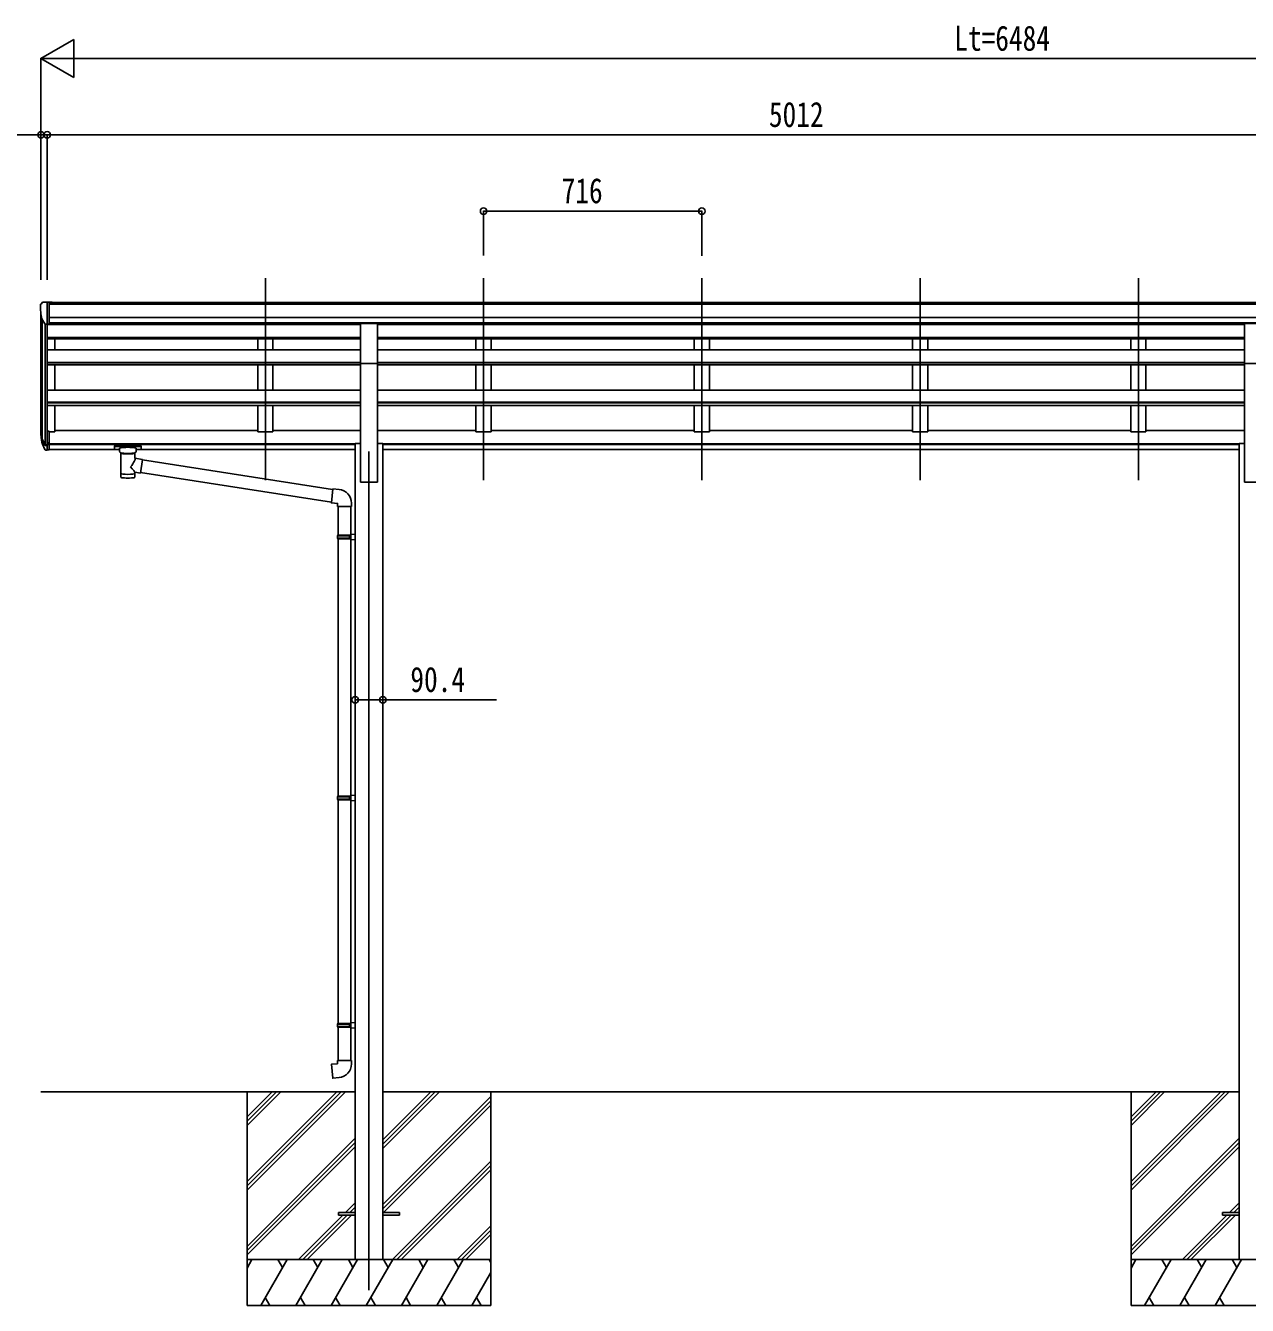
# Model space of a CAD drawing. Units: millimetres, scale not verified. Extents: x -10512 to 10512, y -7425 to 7425.
# Drawn here: x -4461 to -452, y -3841 to 356 of the extents above; entities that cross this region are included whole.
import ezdxf
from ezdxf.enums import TextEntityAlignment as Align

# ---------------------------------------------------------------- set-up
doc = ezdxf.new("R2010")
doc.units = ezdxf.units.MM
doc.header["$LTSCALE"] = 30
for name, color, linetype in [('0-3_YKK_12', 2, 'Continuous'), ('0-4_YKK_13', 4, 'Continuous'), ('0-5_YKK_A1', 4, 'Continuous'), ('0-6_YKK_D', 6, 'Continuous')]:
    doc.layers.add(name, color=color, linetype=linetype)
doc.styles.add('ＭＳ ゴシック', font='')
doc.styles.get('ＭＳ ゴシック').set_extended_font_data('MS Gothic')

msp = doc.modelspace()

# ---------------------------------------------------------------- linework, layer by layer
at = {"layer": '0-3_YKK_12'}
for p, q in [((-3674.19, -1134.56), (-3674.19, -472.03)), ((-2958.19, -1134.56), (-2958.19, -472.03)), ((-2242.19, -1134.56), (-2242.19, -472.03)), ((-1526.19, -1134.56), (-1526.19, -472.03)), ((-810.19, -1134.56), (-810.19, -472.03)), ((-3334.19, -1040.76), (-3334.19, -3790.76))]:
    msp.add_line(p, q, dxfattribs=at)
at = {"layer": '0-4_YKK_13'}
for p, q in [((-4412.19, -559.96), (-4412.19, -560.59)), ((-4405.28, -551.16), (-4409.35, -556.97)), ((-4402.19, -550.59), (-4404.53, -550.73)), ((-4402.19, -550.59), (-4383.69, -550.59)), ((-4390.19, -623.58), (-4390.19, -550.59)), ((-4383.69, -550.59), (-4373.69, -550.68)), ((-4383.69, -622.58), (-4383.69, -550.59)), ((-4373.69, -552.19), (-4373.69, -550.68)), ((-4397.82, -621.76), (-4407.09, -605.7)), ((-4390.19, -623.58), (-4395.4, -623.26)), ((-4383.69, -622.58), (-4390.19, -622.58)), ((-3361.69, -620.83), (-3306.69, -620.83)), ((-3361.69, -752.53), (-3361.69, -620.83)), ((-3306.69, -752.53), (-3306.69, -620.83)), ((-461.69, -620.83), (-406.69, -620.83)), ((-461.69, -752.53), (-461.69, -620.83)), ((-3361.69, -752.53), (-3306.69, -752.53)), ((-461.69, -752.53), (-406.69, -752.53)), ((-4407.8, -1000.11), (-4397.64, -1019.28)), ((-4396.63, -1018.03), (-4406.38, -999.61)), ((-4390.19, -974.07), (-4390.19, -1035.95)), ((-4383.69, -974.07), (-4390.19, -974.07)), ((-4383.69, -974.07), (-4383.69, -1035.13)), ((-4405.22, -1016.96), (-4397.64, -1034.45)), ((-4390.19, -1018.78), (-4395.33, -1018.78)), ((-4390.19, -1020.78), (-4395.04, -1020.78)), ((-4390.19, -1035.95), (-4395.04, -1035.95)), ((-4383.69, -1012.38), (-4390.19, -1012.38)), ((-4383.69, -1017.78), (-4390.19, -1017.78)), ((-4383.69, -1035.13), (-4390.19, -1035.13)), ((-4168.69, -1022.22), (-4168.69, -1032.98)), ((-4168.69, -1022.42), (-4168.69, -1023.96)), ((-4166.69, -1021.56), (-4083.69, -1021.56)), ((-4166.69, -1023.74), (-4083.69, -1023.74)), ((-4166.69, -1033.65), (-4152.19, -1033.65)), ((-4152.19, -1040.46), (-4152.19, -1030.18)), ((-4148.09, -1044.96), (-4148.11, -1125.25)), ((-4102.29, -1062.53), (-4102.29, -1044.94)), ((-4098.19, -1040.46), (-4098.19, -1030.18)), ((-4098.19, -1033.65), (-4083.69, -1033.65)), ((-4081.69, -1022.22), (-4081.69, -1032.98)), ((-4077.07, -1066.44), (-4102.29, -1062.52)), ((-4077.07, -1066.44), (-4084.09, -1111.7)), ((-3453.49, -1165.24), (-4077.39, -1068.45)), ((-4102.28, -1125.25), (-4102.29, -1108.62)), ((-4102.29, -1108.87), (-4084.09, -1111.7)), ((-3457.15, -1207.17), (-4083.82, -1109.95)), ((-3432.47, -1165.06), (-3453.31, -1163.23)), ((-3391.39, -1220.8), (-3391.39, -1209.89)), ((-3437.39, -1220.8), (-3391.39, -1220.8)), ((-3435.39, -1220.8), (-3435.39, -1314.8)), ((-3393.39, -1220.8), (-3393.39, -1312.24)), ((-3437.39, -1316.8), (-3436.39, -1314.8)), ((-3437.39, -1316.8), (-3393.39, -1316.8)), ((-3437.39, -1316.8), (-3437.39, -1324.8)), ((-3437.39, -1324.8), (-3393.39, -1324.8)), ((-3437.39, -1324.8), (-3436.39, -1326.8)), ((-3436.39, -1314.8), (-3393.39, -1314.8)), ((-3436.39, -1326.8), (-3393.39, -1326.8)), ((-3435.39, -1326.8), (-3435.39, -2170.99)), ((-3397.87, -1316.8), (-3398.3, -1314.8)), ((-3395.39, -1312.3), (-3379.39, -1311.83)), ((-3395.39, -1314.3), (-3395.39, -1312.3)), ((-3395.39, -1314.3), (-3393.39, -1314.3)), ((-3395.39, -1329.3), (-3395.39, -1327.3)), ((-3395.39, -1329.3), (-3379.39, -1329.77)), ((-3393.39, -1329.36), (-3393.39, -2168.43)), ((-3379.39, -1311.83), (-3379.39, -1329.77)), ((-3437.39, -2172.99), (-3436.39, -2170.99)), ((-3437.39, -2172.99), (-3393.39, -2172.99)), ((-3437.39, -2172.99), (-3437.39, -2180.99)), ((-3437.39, -2180.99), (-3393.39, -2180.99)), ((-3437.39, -2180.99), (-3436.39, -2182.99)), ((-3436.39, -2170.99), (-3393.39, -2170.99)), ((-3397.87, -2172.99), (-3398.3, -2170.99)), ((-3395.39, -2168.49), (-3379.39, -2168.02)), ((-3395.39, -2170.49), (-3395.39, -2168.49)), ((-3395.39, -2170.49), (-3393.39, -2170.49)), ((-3379.39, -2168.02), (-3379.39, -2185.96)), ((-3436.39, -2182.99), (-3393.39, -2182.99)), ((-3435.39, -2182.99), (-3435.39, -2916.15)), ((-3395.39, -2185.49), (-3395.39, -2183.49)), ((-3395.39, -2185.49), (-3379.39, -2185.96)), ((-3393.39, -2185.55), (-3393.39, -2913.59)), ((-3437.39, -2918.15), (-3436.39, -2916.15)), ((-3437.39, -2918.15), (-3393.39, -2918.15)), ((-3437.39, -2918.15), (-3437.39, -2926.15)), ((-3437.39, -2926.15), (-3393.39, -2926.15)), ((-3437.39, -2926.15), (-3436.39, -2928.15)), ((-3436.39, -2916.15), (-3393.39, -2916.15)), ((-3436.39, -2928.15), (-3393.39, -2928.15)), ((-3435.39, -2928.15), (-3435.39, -3038.15)), ((-3397.87, -2918.15), (-3398.3, -2916.15)), ((-3395.39, -2913.65), (-3379.39, -2913.18)), ((-3395.39, -2915.65), (-3395.39, -2913.65)), ((-3395.39, -2915.65), (-3393.39, -2915.65)), ((-3395.39, -2930.65), (-3395.39, -2928.65)), ((-3395.39, -2930.65), (-3379.39, -2931.12)), ((-3393.39, -2930.71), (-3393.39, -3038.15)), ((-3379.39, -2913.18), (-3379.39, -2931.12)), ((-3437.39, -3038.15), (-3391.39, -3038.15)), ((-3437.39, -3048.15), (-3437.39, -3038.15)), ((-3391.39, -3038.15), (-3391.39, -3049.07)), ((-3434.19, -3536.25), (-3434.19, -3545.25)), ((-3379.39, -3536.25), (-3434.19, -3536.25)), ((-3379.39, -3545.25), (-3434.19, -3545.25)), ((-3234.19, -3536.25), (-3288.99, -3536.25)), ((-3234.19, -3545.25), (-3288.99, -3545.25)), ((-3234.19, -3536.25), (-3234.19, -3545.25)), ((-534.19, -3536.25), (-534.19, -3545.25)), ((-479.39, -3536.25), (-534.19, -3536.25)), ((-479.39, -3545.25), (-534.19, -3545.25))]:
    msp.add_line(p, q, dxfattribs=at)
for points in [[(-4168.69, -1022.22), (-4168.66, -1022.03), (-4168.57, -1021.89), (-4168.48, -1021.8), (-4168.37, -1021.74), (-4168.25, -1021.69), (-4167.96, -1021.63), (-4167.47, -1021.58), (-4166.93, -1021.56), (-4166.69, -1021.56)], [(-4168.69, -1032.98), (-4168.66, -1033.18), (-4168.57, -1033.32), (-4168.48, -1033.41), (-4168.37, -1033.47), (-4168.25, -1033.52), (-4167.96, -1033.58), (-4167.47, -1033.63), (-4166.93, -1033.65), (-4166.69, -1033.65)], [(-4152.16, -1040.4), (-4152.18, -1040.75), (-4151.93, -1041.71), (-4151.41, -1042.6), (-4150.61, -1043.43), (-4149.5, -1044.23), (-4148.09, -1044.96)], [(-4102.29, -1044.94), (-4102.06, -1044.85), (-4100.71, -1044.12), (-4099.59, -1043.27), (-4098.84, -1042.4), (-4098.38, -1041.5), (-4098.2, -1040.62)], [(-4083.69, -1021.56), (-4083.34, -1021.56), (-4082.81, -1021.59), (-4082.36, -1021.64), (-4082.06, -1021.72), (-4081.89, -1021.82), (-4081.77, -1021.96), (-4081.7, -1022.13), (-4081.69, -1022.22)], [(-4083.69, -1033.65), (-4083.34, -1033.64), (-4082.81, -1033.62), (-4082.36, -1033.57), (-4082.06, -1033.49), (-4081.89, -1033.39), (-4081.77, -1033.25), (-4081.7, -1033.07), (-4081.69, -1032.98)], [(-3453.31, -1163.23), (-3457.32, -1209.06), (-3437.39, -1210.8), (-3437.39, -1220.8)], [(-3397.87, -1316.8), (-3397.87, -1324.8), (-3398.3, -1326.8)], [(-3395.39, -1327.3), (-3393.39, -1327.3), (-3393.39, -1314.3)], [(-3397.87, -2172.99), (-3397.87, -2180.99), (-3398.3, -2182.99)], [(-3395.39, -2183.49), (-3393.39, -2183.49), (-3393.39, -2170.49)], [(-3397.87, -2918.15), (-3397.87, -2926.15), (-3398.3, -2928.15)], [(-3395.39, -2928.65), (-3393.39, -2928.65), (-3393.39, -2915.65)], [(-3432.47, -3093.9), (-3453.31, -3095.72), (-3457.32, -3049.89), (-3437.39, -3048.15)]]:
    msp.add_lwpolyline(points, dxfattribs=at)
for centre, radius, start, end in [((-4409.19, -559.96), 3, 93, 180), ((-4210.19, -560.59), 202, 180, 192.90261), ((-4404.47, -551.73), 1, 93.5, 145), ((-4395.22, -620.26), 3, 210, 266.5), ((-4321.53, -977.94), 89.07, 174.49576, 194.41188), ((-4322.25, -973.66), 88.05, 177.22392, 197.21071), ((-4276.98, -980.89), 133.22, 183.27987, 195.71302), ((-4395.04, -1017.78), 3, 210, 270), ((-4395.04, -1032.95), 3, 210, 270), ((-4395.33, -1017.28), 1.5, 210, 270), ((-3436.39, -1209.89), 45, 0, 85), ((-3436.39, -3049.07), 45, 275, 0)]:
    msp.add_arc(centre, radius, start, end, dxfattribs=at)
for centre, major_axis, ratio, start_param, end_param in [((-4166.69, -1023.96), (2, 0), 0.109601, 1.5707963, 3.1415927), ((-4125.19, -1030.18), (27, 0), 0.122176, 6.2831853, 9.424778), ((-4125.18, -1045.41), (-22.91, 0.42), 0.072511, 0.0008029, 1.5715993), ((-4125.18, -1047.03), (-22.91, 0.42), 0.072511, 0.0008029, 1.5715993), ((-4125.21, -1045.41), (22.92, 0.42), 0.07247, 4.71158, 6.2823764), ((-4125.21, -1047.03), (22.92, 0.42), 0.07247, 4.71158, 6.2823764), ((-4114.19, -1040.46), (16, 0), 0.361356, 6.2636979, 6.2831853), ((-4083.69, -1023.96), (2, 0), 0.109601, 0, 1.5707963), ((-4125.19, -1089.07), (-22.81, -26.62), 0.234429, 1.6855472, 3.1268519), ((-4125.19, -1125.25), (22.92, 0), 0.101955, 3.1415499, 6.2833984), ((-4125.19, -1112.81), (22.91, 0), 0.122865, 3.1415927, 6.2831853), ((-4122.64, -1086.42), (20.32, -22.25), 0.045535, 0.0389954, 1.3075346)]:
    msp.add_ellipse(centre, major_axis=major_axis, ratio=ratio, start_param=start_param, end_param=end_param, dxfattribs=at)
at = {"layer": '0-5_YKK_A1'}
for p, q in [((-4383.69, -552.19), (605.31, -552.19)), ((-4383.69, -557.54), (605.31, -557.54)), ((-4410.19, -977.93), (-4410.19, -588.95)), ((-4405.91, -607.75), (-4405.91, -1000.5)), ((-4396.19, -623.1), (-4396.19, -1018.5)), ((-4390.19, -623.58), (-4390.19, -974.07)), ((-4390.19, -624.12), (-3361.69, -624.12)), ((-4383.69, -601.08), (615.31, -601.08)), ((-4383.69, -618.74), (615.31, -618.74)), ((-4383.69, -621.12), (-3361.69, -621.12)), ((-4365.19, -624.12), (-4365.19, -621.12)), ((-3699.19, -621.2), (-3699.19, -623.5)), ((-3649.19, -621.2), (-3649.19, -623.5)), ((-3306.69, -621.12), (-461.69, -621.12)), ((-3306.69, -624.12), (-461.69, -624.12)), ((-2983.19, -621.2), (-2983.19, -623.5)), ((-2933.19, -621.2), (-2933.19, -623.5)), ((-2267.19, -621.2), (-2267.19, -624.03)), ((-2217.19, -621.2), (-2217.19, -624.03)), ((-1551.19, -621.12), (-1551.19, -624.12)), ((-1501.19, -621.12), (-1501.19, -624.12)), ((-835.19, -621.12), (-835.19, -624.12)), ((-785.19, -621.12), (-785.19, -624.12)), ((-3361.69, -666.27), (-4390.19, -666.27)), ((-3361.69, -667.67), (-4390.19, -667.67)), ((-3361.69, -671.44), (-4390.19, -671.44)), ((-4365.19, -707.51), (-4365.19, -671.44)), ((-3699.19, -671.44), (-3699.19, -707.51)), ((-3649.19, -671.44), (-3649.19, -707.51)), ((-461.69, -666.27), (-3306.69, -666.27)), ((-461.69, -667.67), (-3306.69, -667.67)), ((-461.69, -671.44), (-3306.69, -671.44)), ((-2983.19, -671.44), (-2983.19, -707.51)), ((-2933.19, -671.44), (-2933.19, -707.51)), ((-2267.19, -671.44), (-2267.19, -707.51)), ((-2217.19, -671.44), (-2217.19, -707.51)), ((-1551.19, -671.44), (-1551.19, -707.51)), ((-1501.19, -671.44), (-1501.19, -707.51)), ((-835.19, -671.44), (-835.19, -707.51)), ((-785.19, -671.44), (-785.19, -707.51)), ((-3361.69, -707.51), (-4390.19, -707.51)), ((-461.69, -707.51), (-3306.69, -707.51)), ((-3361.69, -748.25), (-4390.19, -748.25)), ((-3361.69, -749.73), (-4390.19, -749.73)), ((-3361.69, -1140.76), (-3361.69, -752.53)), ((-461.69, -748.25), (-3306.69, -748.25)), ((-461.69, -749.73), (-3306.69, -749.73)), ((-3306.69, -1140.76), (-3306.69, -752.53)), ((-461.69, -1140.76), (-461.69, -752.53)), ((-3361.69, -756.53), (-4390.19, -756.53)), ((-4365.19, -839.88), (-4365.19, -756.53)), ((-3699.19, -756.53), (-3699.19, -839.58)), ((-3649.19, -756.53), (-3649.19, -839.58)), ((-461.69, -756.53), (-3306.69, -756.53)), ((-2983.19, -756.53), (-2983.19, -839.58)), ((-2933.19, -756.53), (-2933.19, -839.58)), ((-2267.19, -756.53), (-2267.19, -839.58)), ((-2217.19, -756.53), (-2217.19, -839.58)), ((-1551.19, -756.53), (-1551.19, -839.88)), ((-1501.19, -756.53), (-1501.19, -839.88)), ((-835.19, -756.53), (-835.19, -839.88)), ((-785.19, -756.53), (-785.19, -839.88)), ((-4390.19, -839.88), (-3361.69, -839.88)), ((-3361.69, -879.09), (-4390.19, -879.09)), ((-3361.69, -880.57), (-4390.19, -880.57)), ((-3306.69, -839.88), (-461.69, -839.88)), ((-461.69, -879.09), (-3306.69, -879.09)), ((-461.69, -880.57), (-3306.69, -880.57)), ((-3361.69, -890.23), (-4390.19, -890.23)), ((-4365.19, -976.3), (-4365.19, -890.23)), ((-3699.19, -890.05), (-3699.19, -976.3)), ((-3649.19, -890.05), (-3649.19, -976.3)), ((-461.69, -890.23), (-3306.69, -890.23)), ((-2983.19, -890.05), (-2983.19, -976.3)), ((-2933.19, -890.05), (-2933.19, -976.3)), ((-2267.19, -890.05), (-2267.19, -976.3)), ((-2217.19, -890.05), (-2217.19, -976.3)), ((-1551.19, -890.05), (-1551.19, -976.3)), ((-1501.19, -890.05), (-1501.19, -976.3)), ((-835.19, -890.05), (-835.19, -976.3)), ((-785.19, -890.05), (-785.19, -976.3)), ((-4365.19, -976.28), (-4383.69, -976.28)), ((-4365.19, -971.48), (-3699.19, -971.48)), ((-3649.19, -976.28), (-3699.19, -976.28)), ((-3649.19, -971.48), (-3361.69, -971.48)), ((-3306.69, -971.48), (-2983.19, -971.48)), ((-2933.19, -976.28), (-2983.19, -976.28)), ((-2933.19, -971.48), (-2267.19, -971.48)), ((-2217.19, -976.28), (-2267.19, -976.28)), ((-2217.19, -971.48), (-1551.19, -971.48)), ((-1501.19, -976.28), (-1551.19, -976.28)), ((-1501.19, -971.48), (-835.19, -971.48)), ((-785.19, -976.28), (-835.19, -976.28)), ((-785.19, -971.48), (-461.69, -971.48)), ((-4383.69, -1015.78), (-3379.39, -1015.78)), ((-4383.69, -1017.16), (-3379.39, -1017.16)), ((-4383.69, -1034.34), (-4152.19, -1034.34)), ((-4098.19, -1034.34), (-3379.39, -1034.34)), ((-3379.39, -1014.38), (-3379.39, -3690.74)), ((-3379.39, -1014.38), (-3361.69, -1014.38)), ((-3306.69, -1014.38), (-3288.99, -1014.38)), ((-3288.99, -1014.38), (-3288.99, -3690.76)), ((-3288.99, -1015.78), (-479.39, -1015.78)), ((-3288.99, -1017.16), (-479.39, -1017.16)), ((-3288.99, -1034.34), (-479.39, -1034.34)), ((-479.39, -1014.38), (-461.69, -1014.38)), ((-479.39, -1014.38), (-479.39, -3690.76)), ((-3361.69, -1140.76), (-3306.69, -1140.76)), ((-461.69, -1140.76), (-406.69, -1140.76)), ((-4410.19, -3140.75), (-3379.39, -3140.75)), ((-3734.19, -3140.75), (-3734.19, -3840.74)), ((-3734.19, -3434.92), (-3440.02, -3140.75)), ((-3734.19, -3449.06), (-3425.87, -3140.75)), ((-3734.19, -3463.21), (-3411.73, -3140.75)), ((-3734.19, -3251.08), (-3623.86, -3140.75)), ((-3734.19, -3236.93), (-3638.01, -3140.75)), ((-3734.19, -3222.79), (-3652.15, -3140.75)), ((-3288.99, -3140.75), (-479.39, -3140.75)), ((-3288.99, -3326.38), (-3103.36, -3140.75)), ((-3288.99, -3312.23), (-3117.51, -3140.75)), ((-3288.99, -3298.09), (-3131.65, -3140.75)), ((-2934.19, -3140.75), (-2934.19, -3840.74)), ((-834.19, -3140.75), (-834.19, -3840.74)), ((-834.19, -3434.92), (-540.02, -3140.75)), ((-834.19, -3449.06), (-525.87, -3140.75)), ((-834.19, -3463.21), (-511.73, -3140.75)), ((-834.19, -3251.08), (-723.86, -3140.75)), ((-834.19, -3236.93), (-738.01, -3140.75)), ((-834.19, -3222.79), (-752.15, -3140.75)), ((-3288.99, -3510.22), (-2934.19, -3155.42)), ((-3288.99, -3524.36), (-2934.19, -3169.57)), ((-3286.73, -3536.25), (-2934.19, -3183.71)), ((-3734.19, -3647.05), (-3379.39, -3292.26)), ((-3734.19, -3661.2), (-3379.39, -3306.4)), ((-834.19, -3647.05), (-479.39, -3292.26)), ((-834.19, -3661.2), (-479.39, -3306.4)), ((-3734.19, -3675.34), (-3379.39, -3320.54)), ((-834.19, -3675.34), (-479.39, -3320.54)), ((-3257.39, -3690.74), (-2934.19, -3367.56)), ((-3243.24, -3690.74), (-2934.19, -3381.7)), ((-3229.1, -3690.74), (-2934.19, -3395.84)), ((-3411.25, -3536.25), (-3379.39, -3504.39)), ((-3397.11, -3536.25), (-3379.39, -3518.53)), ((-511.25, -3536.25), (-479.39, -3504.39)), ((-497.11, -3536.25), (-479.39, -3518.53)), ((-3565.75, -3690.74), (-3420.25, -3545.25)), ((-3551.61, -3690.74), (-3406.11, -3545.25)), ((-3537.47, -3690.74), (-3391.97, -3545.25)), ((-3382.97, -3536.25), (-3379.39, -3532.67)), ((-665.75, -3690.74), (-520.25, -3545.25)), ((-651.61, -3690.74), (-506.11, -3545.25)), ((-637.47, -3690.74), (-491.97, -3545.25)), ((-482.97, -3536.25), (-479.39, -3532.67)), ((-3045.25, -3690.74), (-2934.19, -3579.69)), ((-3031.11, -3690.74), (-2934.19, -3593.83)), ((-3016.97, -3690.74), (-2934.19, -3607.97)), ((-2934.19, -3690.74), (-3734.19, -3690.74)), ((-3734.19, -3718.25), (-3718.32, -3690.74)), ((-3689.45, -3840.74), (-3602.85, -3690.74)), ((-3617.85, -3716.73), (-3632.85, -3690.74)), ((-3573.98, -3840.74), (-3487.38, -3690.74)), ((-3502.38, -3716.73), (-3517.38, -3690.74)), ((-3458.51, -3840.74), (-3371.91, -3690.74)), ((-3386.91, -3716.73), (-3401.91, -3690.74)), ((-3343.04, -3840.74), (-3256.44, -3690.74)), ((-3271.44, -3716.73), (-3286.44, -3690.74)), ((-3227.57, -3840.74), (-3140.97, -3690.74)), ((-3155.97, -3716.73), (-3170.97, -3690.74)), ((-3112.1, -3840.74), (-3025.49, -3690.74)), ((-3055.5, -3690.74), (-3040.5, -3716.73)), ((-2940.03, -3690.74), (-2934.19, -3700.84)), ((-34.19, -3690.74), (-834.19, -3690.74)), ((-834.19, -3718.25), (-818.32, -3690.74)), ((-789.45, -3840.74), (-702.85, -3690.74)), ((-717.85, -3716.73), (-732.85, -3690.74)), ((-673.98, -3840.74), (-587.38, -3690.74)), ((-602.38, -3716.73), (-617.38, -3690.74)), ((-558.51, -3840.74), (-471.91, -3690.74)), ((-486.91, -3716.73), (-501.91, -3690.74)), ((-2996.63, -3840.74), (-2934.19, -3732.61)), ((-3674.45, -3814.77), (-3659.45, -3840.74)), ((-3558.98, -3814.77), (-3543.98, -3840.74)), ((-3443.51, -3814.76), (-3428.51, -3840.74)), ((-3328.04, -3814.76), (-3313.04, -3840.74)), ((-3212.57, -3814.76), (-3197.57, -3840.74)), ((-3097.1, -3814.77), (-3082.1, -3840.74)), ((-2981.63, -3814.77), (-2966.63, -3840.74)), ((-774.45, -3814.77), (-759.45, -3840.74)), ((-658.98, -3814.77), (-643.98, -3840.74)), ((-543.51, -3814.76), (-528.51, -3840.74)), ((-3734.19, -3840.74), (-2934.19, -3840.74)), ((-834.19, -3840.74), (-34.19, -3840.74))]:
    msp.add_line(p, q, dxfattribs=at)
at = {"layer": '0-6_YKK_D'}
for p, q in [((-4410.19, 247.81), (-4301.94, 310.31)), ((-4301.94, 185.31), (-4301.94, 310.31)), ((-4410.19, -472.03), (-4410.19, 248.81)), ((-4410.19, 247.81), (-4301.94, 185.31)), ((-4410.19, 247.81), (-4193.69, 247.81)), ((-4285.19, 247.81), (1948.81, 247.81)), ((-4410.19, -477.61), (-4410.19, -1.19)), ((-4390.19, -477.61), (-4390.19, -1.19)), ((-4390.19, -477.61), (-4390.19, -1.19)), ((-4390.19, -2.19), (621.81, -2.19)), ((-2958.19, -398.04), (-2958.19, -251.19)), ((-2242.19, -399.04), (-2242.19, -251.19)), ((-2958.19, -252.19), (-2242.19, -252.19)), ((-3379.39, -1854.91), (-3379.39, -1853.91)), ((-3288.99, -1854.91), (-3288.99, -1853.91))]:
    msp.add_line(p, q, dxfattribs=at)
for points in [[(-4390.19, -2.19), (-4410.19, -2.19), (-4586.69, -2.19)], [(-3379.39, -1854.91), (-3288.99, -1854.91), (-2915.49, -1854.91)]]:
    msp.add_lwpolyline(points, dxfattribs=at)
for centre in [(-4410.19, -2.19), (-4390.19, -2.19), (-4390.19, -2.19), (-2958.19, -252.19), (-2242.19, -252.19), (-3379.39, -1854.91), (-3288.99, -1854.91)]:
    msp.add_circle(centre, 10.62, dxfattribs=at)

# ---------------------------------------------------------------- texts
at = {"layer": '0-6_YKK_D', "style": 'ＭＳ ゴシック', "width": 0.8}
for s, p in [('Lt=6484', (-1414.19, 248.81)), ('5012', (-2022.19, -1.19)), ('716', (-2702.19, -251.19)), ('90.4', (-3198.49, -1853.91))]:
    msp.add_text(s, height=82.48, dxfattribs=at).set_placement(p, align=Align.BOTTOM_LEFT)

doc.saveas('drawing.dxf')
